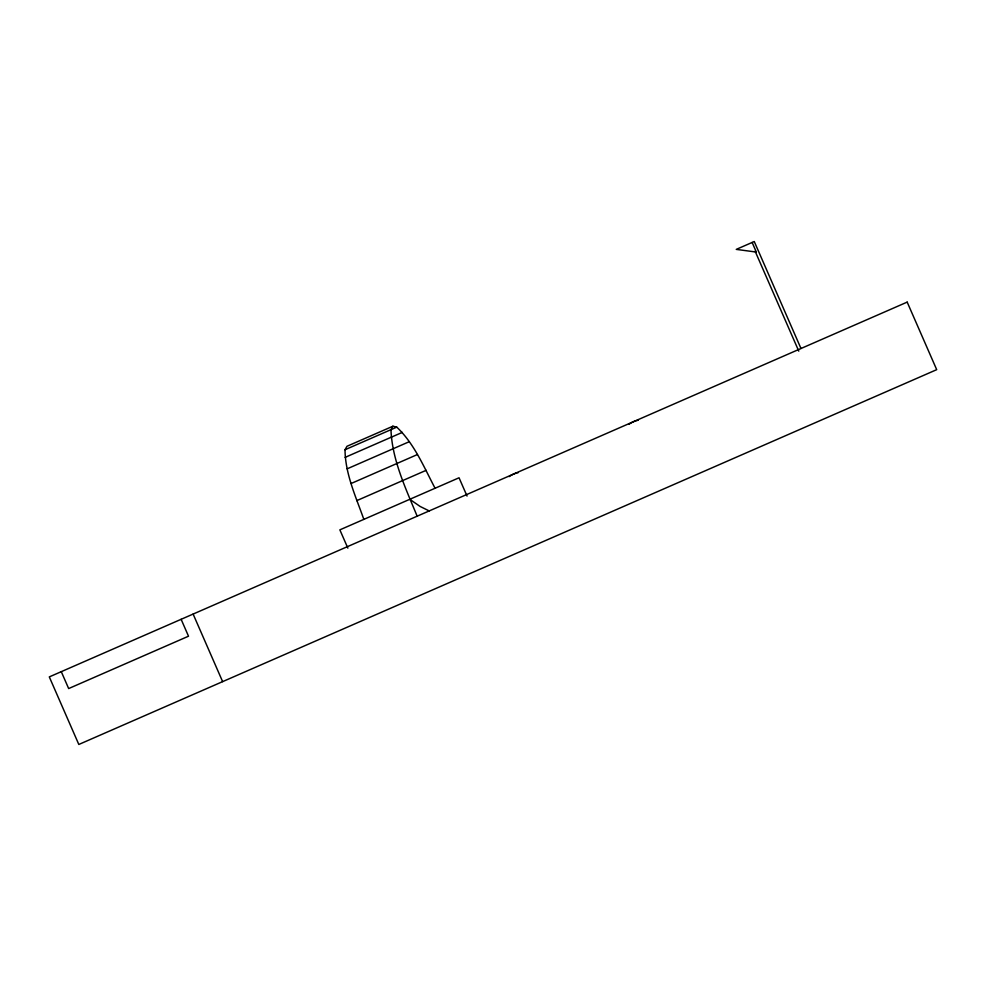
<?xml version="1.0" encoding="UTF-8"?>
<svg xmlns="http://www.w3.org/2000/svg" width="986" height="986" viewBox="0 0 986 986"><rect width="100%" height="100%" fill="white"/><g stroke="black" fill="none" stroke-linecap="round" stroke-linejoin="round"><path stroke-width="1.48" d="M363.834 519.375C355.909 496.821 345.26 474.044 345.014 449.739L346.973 446.288L392.909 426.223L396.766 427.135C414.44 443.823 423.906 467.105 435.072 488.255M417.152 516.196C405.788 488.477 392.12 460.055 390.961 429.674L392.909 426.223M345.014 449.739L390.961 429.674M391.208 429.563L396.766 427.135M345.075 457.393L391.011 437.316M391.208 437.242L402.35 432.373M347.134 468.843L409.338 441.666M351.102 483.51L417.411 454.546M356.759 500.641L426.137 470.334M429.206 510.933L420.122 506.447L409.782 499.298M800.977 348.502L754.253 241.533L736.271 249.384L756.336 252.071L752.145 242.457M755.116 251.208L798.783 351.139M467.044 496.081L459.045 477.779L339.862 529.852L347.861 548.142M193.12 614.068L222.626 681.634M181.128 619.307L188.511 636.204L68.663 688.561L61.28 671.676M629.019 424.239A46.083 32.464 66.4 0 1 638.176 420.233M509.17 476.595A46.083 32.464 66.4 0 1 518.328 472.59M907.182 302.11L49.3 676.901L78.818 744.467L936.7 369.664L907.182 302.11"/></g></svg>
